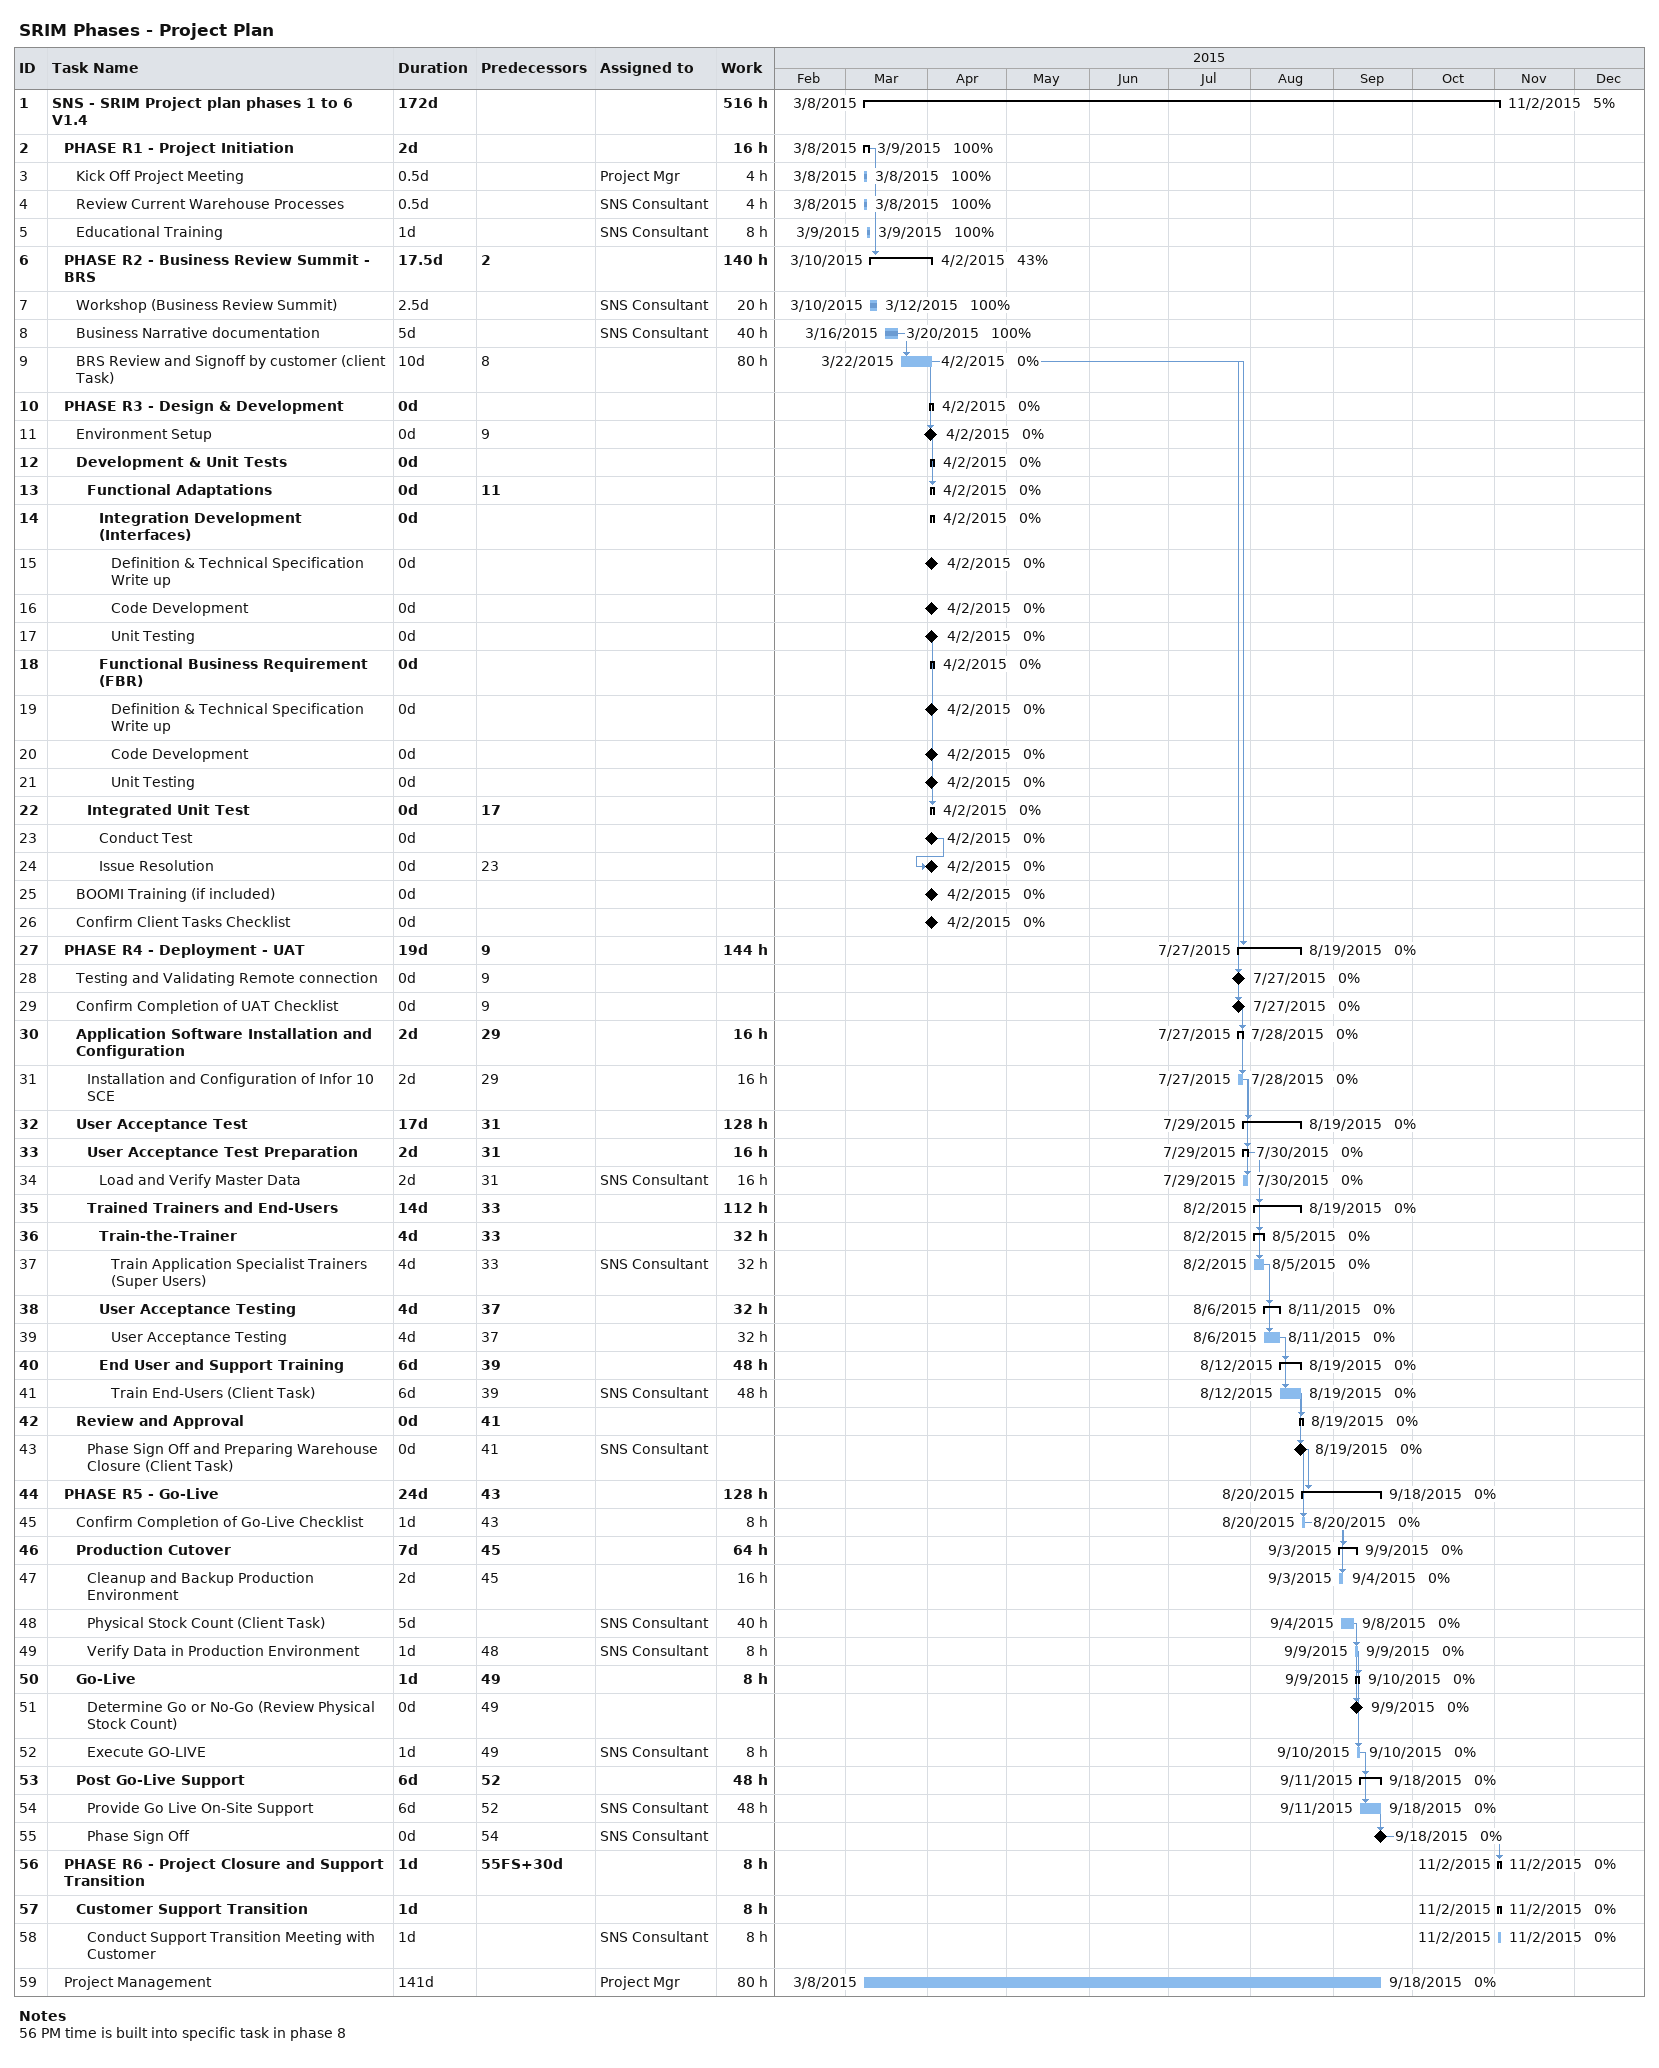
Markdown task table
SRIM Phases - Project Plan

| ID | Level | Task | Duration | Start | Finish | Predecessors | Resources | % complete | Work (h) |
|---|---|---|---|---|---|---|---|---|---|
| 1 | 1 | **SNS - SRIM Project plan phases 1 to 6 V1.4** | 172d | 2015-03-08 | 2015-11-02 |  |  | 5 | 516 |
| 2 | 2 | **PHASE R1 - Project Initiation** | 2d | 2015-03-08 | 2015-03-09 |  |  | 100 | 16 |
| 3 | 3 | Kick Off Project Meeting | 0.5d | 2015-03-08 | 2015-03-08 |  | Project Mgr | 100 | 4 |
| 4 | 3 | Review Current Warehouse Processes | 0.5d | 2015-03-08 | 2015-03-08 |  | SNS Consultant | 100 | 4 |
| 5 | 3 | Educational Training | 1d | 2015-03-09 | 2015-03-09 |  | SNS Consultant | 100 | 8 |
| 6 | 2 | **PHASE R2 - Business Review Summit - BRS** | 17.5d | 2015-03-10 | 2015-04-02 | 2 |  | 43 | 140 |
| 7 | 3 | Workshop (Business Review Summit) | 2.5d | 2015-03-10 | 2015-03-12 |  | SNS Consultant | 100 | 20 |
| 8 | 3 | Business Narrative documentation | 5d | 2015-03-16 | 2015-03-20 |  | SNS Consultant | 100 | 40 |
| 9 | 3 | BRS Review and Signoff by customer (client Task) | 10d | 2015-03-22 | 2015-04-02 | 8 |  | 0 | 80 |
| 10 | 2 | **PHASE R3 - Design & Development** | 0d | 2015-04-02 | 2015-04-02 |  |  | 0 |  |
| 11 | 3 | Environment Setup | 0d | 2015-04-02 | 2015-04-02 | 9 |  | 0 |  |
| 12 | 3 | **Development & Unit Tests** | 0d | 2015-04-02 | 2015-04-02 |  |  | 0 |  |
| 13 | 4 | **Functional Adaptations** | 0d | 2015-04-02 | 2015-04-02 | 11 |  | 0 |  |
| 14 | 5 | **Integration Development (Interfaces)** | 0d | 2015-04-02 | 2015-04-02 |  |  | 0 |  |
| 15 | 6 | Definition & Technical Specification Write up | 0d | 2015-04-02 | 2015-04-02 |  |  | 0 |  |
| 16 | 6 | Code Development | 0d | 2015-04-02 | 2015-04-02 |  |  | 0 |  |
| 17 | 6 | Unit Testing | 0d | 2015-04-02 | 2015-04-02 |  |  | 0 |  |
| 18 | 5 | **Functional Business Requirement (FBR)** | 0d | 2015-04-02 | 2015-04-02 |  |  | 0 |  |
| 19 | 6 | Definition & Technical Specification Write up | 0d | 2015-04-02 | 2015-04-02 |  |  | 0 |  |
| 20 | 6 | Code Development | 0d | 2015-04-02 | 2015-04-02 |  |  | 0 |  |
| 21 | 6 | Unit Testing | 0d | 2015-04-02 | 2015-04-02 |  |  | 0 |  |
| 22 | 4 | **Integrated Unit Test** | 0d | 2015-04-02 | 2015-04-02 | 17 |  | 0 |  |
| 23 | 5 | Conduct Test | 0d | 2015-04-02 | 2015-04-02 |  |  | 0 |  |
| 24 | 5 | Issue Resolution | 0d | 2015-04-02 | 2015-04-02 | 23 |  | 0 |  |
| 25 | 3 | BOOMI Training (if included) | 0d | 2015-04-02 | 2015-04-02 |  |  | 0 |  |
| 26 | 3 | Confirm Client Tasks Checklist | 0d | 2015-04-02 | 2015-04-02 |  |  | 0 |  |
| 27 | 2 | **PHASE R4 - Deployment - UAT** | 19d | 2015-07-27 | 2015-08-19 | 9 |  | 0 | 144 |
| 28 | 3 | Testing and Validating Remote connection | 0d | 2015-07-27 | 2015-07-27 | 9 |  | 0 |  |
| 29 | 3 | Confirm Completion of UAT Checklist | 0d | 2015-07-27 | 2015-07-27 | 9 |  | 0 |  |
| 30 | 3 | **Application Software Installation and Configuration** | 2d | 2015-07-27 | 2015-07-28 | 29 |  | 0 | 16 |
| 31 | 4 | Installation and Configuration of Infor 10 SCE | 2d | 2015-07-27 | 2015-07-28 | 29 |  | 0 | 16 |
| 32 | 3 | **User Acceptance Test** | 17d | 2015-07-29 | 2015-08-19 | 31 |  | 0 | 128 |
| 33 | 4 | **User Acceptance Test Preparation** | 2d | 2015-07-29 | 2015-07-30 | 31 |  | 0 | 16 |
| 34 | 5 | Load and Verify Master Data | 2d | 2015-07-29 | 2015-07-30 | 31 | SNS Consultant | 0 | 16 |
| 35 | 4 | **Trained Trainers and End-Users** | 14d | 2015-08-02 | 2015-08-19 | 33 |  | 0 | 112 |
| 36 | 5 | **Train-the-Trainer** | 4d | 2015-08-02 | 2015-08-05 | 33 |  | 0 | 32 |
| 37 | 6 | Train Application Specialist Trainers (Super Users) | 4d | 2015-08-02 | 2015-08-05 | 33 | SNS Consultant | 0 | 32 |
| 38 | 5 | **User Acceptance Testing** | 4d | 2015-08-06 | 2015-08-11 | 37 |  | 0 | 32 |
| 39 | 6 | User Acceptance Testing | 4d | 2015-08-06 | 2015-08-11 | 37 |  | 0 | 32 |
| 40 | 5 | **End User and Support Training** | 6d | 2015-08-12 | 2015-08-19 | 39 |  | 0 | 48 |
| 41 | 6 | Train End-Users (Client Task) | 6d | 2015-08-12 | 2015-08-19 | 39 | SNS Consultant | 0 | 48 |
| 42 | 3 | **Review and Approval** | 0d | 2015-08-19 | 2015-08-19 | 41 |  | 0 |  |
| 43 | 4 | Phase Sign Off and Preparing Warehouse Closure (Client Task) | 0d | 2015-08-19 | 2015-08-19 | 41 | SNS Consultant | 0 |  |
| 44 | 2 | **PHASE R5 - Go-Live** | 24d | 2015-08-20 | 2015-09-18 | 43 |  | 0 | 128 |
| 45 | 3 | Confirm Completion of Go-Live Checklist | 1d | 2015-08-20 | 2015-08-20 | 43 |  | 0 | 8 |
| 46 | 3 | **Production Cutover** | 7d | 2015-09-03 | 2015-09-09 | 45 |  | 0 | 64 |
| 47 | 4 | Cleanup and Backup Production Environment | 2d | 2015-09-03 | 2015-09-04 | 45 |  | 0 | 16 |
| 48 | 4 | Physical Stock Count (Client Task) | 5d | 2015-09-04 | 2015-09-08 |  | SNS Consultant | 0 | 40 |
| 49 | 4 | Verify Data in Production Environment | 1d | 2015-09-09 | 2015-09-09 | 48 | SNS Consultant | 0 | 8 |
| 50 | 3 | **Go-Live** | 1d | 2015-09-09 | 2015-09-10 | 49 |  | 0 | 8 |
| 51 | 4 | Determine Go or No-Go (Review Physical Stock Count) | 0d | 2015-09-09 | 2015-09-09 | 49 |  | 0 |  |
| 52 | 4 | Execute GO-LIVE | 1d | 2015-09-10 | 2015-09-10 | 49 | SNS Consultant | 0 | 8 |
| 53 | 3 | **Post Go-Live Support** | 6d | 2015-09-11 | 2015-09-18 | 52 |  | 0 | 48 |
| 54 | 4 | Provide Go Live On-Site Support | 6d | 2015-09-11 | 2015-09-18 | 52 | SNS Consultant | 0 | 48 |
| 55 | 4 | Phase Sign Off | 0d | 2015-09-18 | 2015-09-18 | 54 | SNS Consultant | 0 |  |
| 56 | 2 | **PHASE R6 - Project Closure and Support Transition** | 1d | 2015-11-02 | 2015-11-02 | 55FS+30d |  | 0 | 8 |
| 57 | 3 | **Customer Support Transition** | 1d | 2015-11-02 | 2015-11-02 |  |  | 0 | 8 |
| 58 | 4 | Conduct Support Transition Meeting with Customer | 1d | 2015-11-02 | 2015-11-02 |  | SNS Consultant | 0 | 8 |
| 59 | 2 | Project Management | 141d | 2015-03-08 | 2015-09-18 |  | Project Mgr | 0 | 80 |

Notes
- 56: PM time is built into specific task in phase 8
